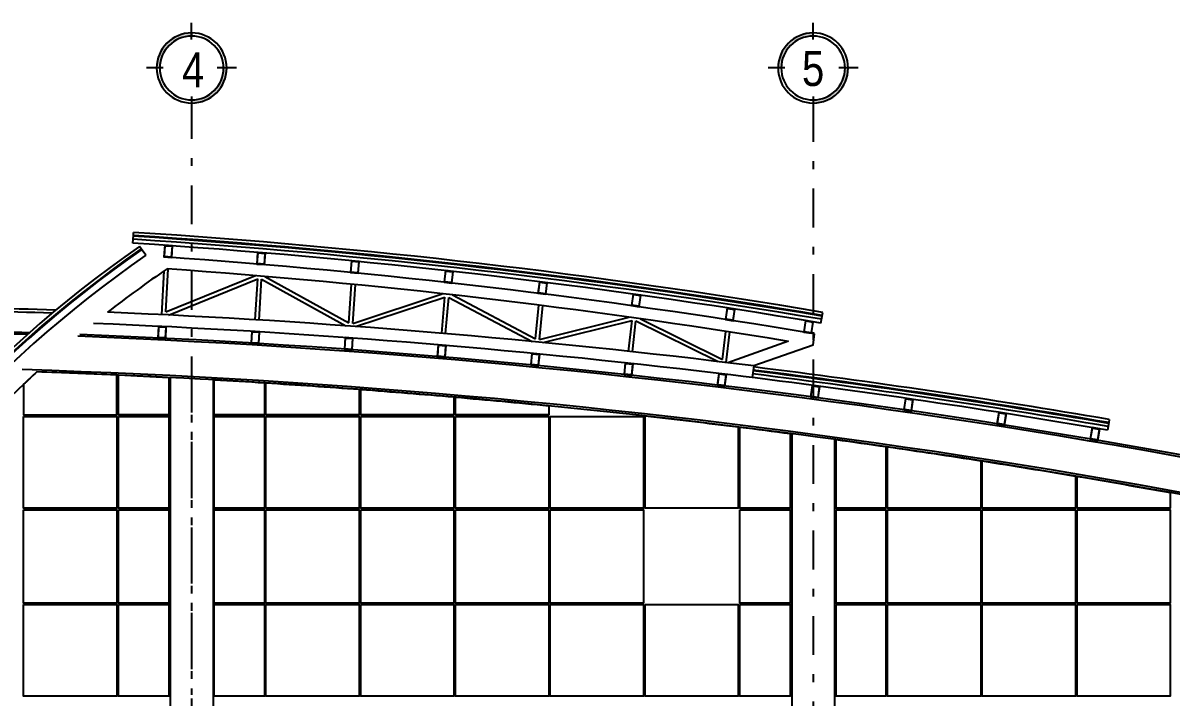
# Model space of a CAD drawing. Extents: x -133 to 84, y -2 to 88.
# Drawn here: x 14.27 to 29.05, y 79.53 to 88.21 of the extents above; entities that cross this region are included whole.
import ezdxf
from ezdxf.enums import TextEntityAlignment as Align

# ---------------------------------------------------------------- set-up
doc = ezdxf.new("R2010")
doc.units = 0
doc.header["$MEASUREMENT"] = 0
doc.linetypes.add('RHCG02-4502(DOS ARA)AR-FA-004-08$0$CENTER', pattern=[2, 1.25, -0.25, 0.25, -0.25])
doc.linetypes.add('RHCG02-4502(DOS ARA)AR-FA-004-08$0$DASHDOT', pattern=[1, 0.5, -0.25, 0, -0.25])
doc.layers.add('RHCG02-4502(DOS ARA)AR-FA-004-08$0$01', color=1, linetype='Continuous', lineweight=25)
for name, color, linetype in [('RHCG02-4502(DOS ARA)AR-FA-004-08$0$02', 2, 'Continuous'), ('RHCG02-4502(DOS ARA)AR-FA-004-08$0$06', 6, 'Continuous'), ('RHCG02-4502(DOS ARA)AR-FA-004-08$0$arq-ejes-circulo', 1, 'Continuous'), ('RHCG02-4502(DOS ARA)AR-FA-004-08$0$arq-ejes-principales', 1, 'RHCG02-4502(DOS ARA)AR-FA-004-08$0$DASHDOT'), ('RHCG02-4502(DOS ARA)AR-FA-004-08$0$arq-fachada', 252, 'Continuous'), ('RHCG02-4502(DOS ARA)AR-FA-004-08$0$arq-text-ejes', 2, 'Continuous'), ('RHCG02-4502(DOS ARA)AR-FA-004-08$0$DISEÑO', 2, 'Continuous'), ('RHCG02-4502(DOS ARA)AR-FA-004-08$0$L-06', 2, 'Continuous')]:
    doc.layers.add(name, color=color, linetype=linetype)
doc.styles.add('RHCG02-4502(DOS ARA)AR-FA-004-08$0$dape 2', font='ARIALN.TTF', dxfattribs={"height": 0.15})

# ---------------------------------------------------------------- blocks, each defined once
blk = doc.blocks.new('RHCG02-4502(DOS ARA)AR-FA-004-08$0$A$C26084524')
at = {"layer": 'RHCG02-4502(DOS ARA)AR-FA-004-08$0$L-06', "color": 1}
for points in [[(0, 0.15), (0, 0), (0.1, 0), (0.1, 0.15)], [(0.005, 0.145), (0.095, 0.145), (0.095, 0.005), (0.005, 0.005)]]:
    blk.add_lwpolyline(points, close=True, dxfattribs=at)
blk = doc.blocks.new('*U72')
at = {"linetype": 'Continuous'}
h = blk.add_hatch(color=251, dxfattribs=at)
h.paths.add_polyline_path([(0.1643, 0.326), (0.1803, 0.326, -0.414214), (0, 0.1457), (0, 0.1617, 0.414214)])
h.paths.add_polyline_path([(-0.1643, 0.326), (-0.1803, 0.326, -0.414214), (0, 0.5063), (0, 0.4903, 0.414214)])
for p, q in [((0, 0.5577), (0, 0.4724)), ((0, 0.5432), (0, 0.4579)), ((-0.1464, 0.326), (-0.2317, 0.326)), ((0.1464, 0.326), (0.2317, 0.326)), ((0, 0.1796), (0, 0.0943))]:
    blk.add_line(p, q, dxfattribs=at)
at = {"linetype": 'RHCG02-4502(DOS ARA)AR-FA-004-08$0$CENTER', "ltscale": 0.7}
blk.add_line((0, 0.1457), (0, 0.1457), dxfattribs=at)
at = {"linetype": 'Continuous'}
for radius in [0.1803, 0.1643]:
    blk.add_circle((0, 0.326), radius, dxfattribs=at)

msp = doc.modelspace()

# ---------------------------------------------------------------- linework, layer by layer
at = {"layer": 'RHCG02-4502(DOS ARA)AR-FA-004-08$0$01', "color": 1}
for p, q in [((15.696, 85.474), (15.699, 85.513)), ((15.798, 85.3), (15.775, 85.333))]:
    msp.add_line(p, q, dxfattribs=at)
at = {"layer": 'RHCG02-4502(DOS ARA)AR-FA-004-08$0$01', "color": 1, "linetype": 'Continuous'}
msp.add_line((28.258, 83.105), (28.251, 83.066), dxfattribs=at)
at = {"layer": 'RHCG02-4502(DOS ARA)AR-FA-004-08$0$01', "color": 1}
msp.add_lwpolyline([(15.775, 85.333, 0.119475), (10.906, 79.845), (10.868, 79.779)], format="xyb", dxfattribs=at)
for centre, radius, start, end in [((10.129, -1.199), 86.891, 80.43317, 86.32523), ((11.127, -16.931), 101.505, 87.98553, 90.11567), ((11.108, -17.081), 101.643, 80.28641, 82.89506)]:
    msp.add_arc(centre, radius, start, end, dxfattribs=at)
at = {"layer": 'RHCG02-4502(DOS ARA)AR-FA-004-08$0$02'}
for p, q in [((15.69, 85.374), (15.696, 85.474)), ((15.855, 85.218), (15.798, 85.3)), ((16.062, 84.453), (16.09, 85.016)), ((16.115, 84.491), (16.142, 85.043)), ((16.115, 84.491), (17.268, 84.957)), ((16.148, 84.449), (17.296, 84.914)), ((17.264, 84.388), (17.296, 84.914)), ((17.315, 84.385), (17.347, 84.911)), ((17.347, 84.911), (18.431, 84.31)), ((17.386, 84.947), (18.469, 84.347)), ((18.469, 84.347), (18.505, 84.845)), ((18.519, 84.342), (18.556, 84.841)), ((18.519, 84.342), (19.672, 84.724)), ((19.802, 84.709), (20.873, 84.143)), ((18.557, 84.301), (19.704, 84.681)), ((19.665, 84.214), (19.704, 84.681)), ((19.715, 84.21), (19.755, 84.677)), ((19.755, 84.677), (20.828, 84.109)), ((20.873, 84.143), (20.915, 84.577)), ((20.924, 84.136), (20.966, 84.57)), ((20.924, 84.136), (22.076, 84.423)), ((20.924, 84.136), (22.076, 84.423)), ((22.224, 84.402), (23.279, 83.879)), ((24.547, 84.346), (24.571, 84.484)), ((20.971, 84.095), (22.115, 84.38)), ((22.071, 83.982), (22.115, 84.38)), ((22.122, 83.976), (22.165, 84.374)), ((22.165, 84.374), (23.224, 83.85)), ((23.279, 83.879), (23.324, 84.239)), ((23.325, 83.838), (23.374, 84.232)), ((24.131, 84.111), (23.347, 83.835)), ((24.445, 84.062), (24.463, 84.208)), ((24.445, 84.062), (23.682, 83.794)), ((23.682, 83.794), (23.663, 83.644)), ((28.251, 83.066), (28.234, 82.967))]:
    msp.add_line(p, q, dxfattribs=at)
for points in [[(15.798, 85.3, 0.119488), (10.941, 79.826), (10.902, 79.759)], [(15.803, 85.292, 0.119492), (10.95, 79.821), (10.911, 79.754)], [(15.855, 85.218, 0.119523), (11.029, 79.777), (10.988, 79.709)], [(37.507, 80.258, 0.024509), (27.826, 82.377, 0.033248), (14.455, 83.718)]]:
    msp.add_lwpolyline(points, format="xyb", dxfattribs=at)
for centre, radius, start, end in [((10.129, -1.199), 86.801, 80.43317, 86.32523), ((10.129, -1.199), 86.841, 80.43317, 86.32523), ((10.129, -1.199), 86.851, 80.43317, 86.32523), ((10.129, -1.199), 86.751, 80.43317, 86.32523), ((10.129, -1.199), 86.601, 80.47281, 86.05429), ((24.641, 72.57), 15.101, 124.3066, 127.9037), ((10.129, -1.199), 86.451, 80.67971, 86.01992), ((11.127, -16.931), 101.465, 88.0107, 90.00707), ((11.127, -16.931), 101.505, 82.89515, 87.60762), ((11.133, -16.92), 101.192, 88.17421, 89.9554), ((11.043, -17.468), 101.72, 88.14657, 89.89601), ((11.127, -16.931), 101.353, 83.1414, 87.70722), ((11.043, -17.468), 101.72, 74.28672, 87.78135), ((11.133, -16.92), 101.192, 74.24614, 87.80604), ((24.641, 72.57), 15.101, 132.4168, 152.1227), ((11.138, -16.962), 100.757, 74.36987, 88.22218), ((10.983, -17.869), 102.302, 80.29187, 83.12426), ((11.108, -17.081), 101.553, 80.2863, 82.89507), ((11.108, -17.081), 101.593, 80.2863, 82.89506), ((11.108, -17.081), 101.603, 80.2863, 82.89506)]:
    msp.add_arc(centre, radius, start, end, dxfattribs=at)
at = {"layer": 'RHCG02-4502(DOS ARA)AR-FA-004-08$0$06'}
for p, q in [((16.171, 83.646), (16.171, 71.713)), ((16.721, 83.617), (16.721, 71.713)), ((24.171, 82.923), (24.171, 71.713)), ((24.721, 82.849), (24.721, 71.713))]:
    msp.add_line(p, q, dxfattribs=at)
at = {"layer": 'RHCG02-4502(DOS ARA)AR-FA-004-08$0$arq-ejes-principales'}
for p, q in [((16.446, 88.079), (16.446, 88.039)), ((16.446, 87.217), (16.446, 71.669)), ((24.446, 87.177), (24.446, 71.713)), ((16.446, 83.695), (16.446, 79.564))]:
    msp.add_line(p, q, dxfattribs=at)
at = {"layer": 'RHCG02-4502(DOS ARA)AR-FA-004-08$0$arq-fachada', "color": 251}
for points in [[(15.483, 83.678, 0.002543), (14.455, 83.718, 0.003883), (14.283, 83.559), (14.283, 83.164), (15.483, 83.164)], [(15.503, 83.678, -0.001601), (16.151, 83.647), (16.151, 83.164), (15.503, 83.164)], [(16.736, 83.616, -0.001602), (17.383, 83.578), (17.383, 83.164), (16.736, 83.164)], [(17.403, 83.576, -0.002973), (18.603, 83.494), (18.603, 83.164), (17.403, 83.164)], [(18.623, 83.492, -0.002976), (19.823, 83.395), (19.823, 83.164), (18.623, 83.164)], [(19.843, 83.393, -0.002979), (21.043, 83.282), (21.043, 83.164), (19.843, 83.164)], [(22.283, 83.151, -0.002986), (23.483, 83.01), (23.483, 81.964), (22.283, 81.964)], [(23.503, 83.008, -0.001612), (24.151, 82.925), (24.151, 81.964), (23.503, 81.964)], [(24.741, 82.847, -0.001604), (25.383, 82.757), (25.383, 81.964), (24.741, 81.964)], [(25.403, 82.754, -0.002999), (26.603, 82.575), (26.603, 81.964), (25.403, 81.964)], [(26.623, 82.572, -0.003004), (27.823, 82.377), (27.823, 81.964), (26.623, 81.964)], [(27.843, 82.374, -0.003011), (29.043, 82.165), (29.043, 81.964), (27.843, 81.964)]]:
    msp.add_lwpolyline(points, format="xyb", close=True, dxfattribs=at)
for points in [[(14.283, 83.144), (15.483, 83.144), (15.483, 81.964), (14.283, 81.964)], [(15.503, 83.144), (16.151, 83.144), (16.151, 81.964), (15.503, 81.964)], [(16.736, 83.144), (17.383, 83.144), (17.383, 81.964), (16.736, 81.964)], [(17.403, 83.144), (18.603, 83.144), (18.603, 81.964), (17.403, 81.964)], [(18.623, 83.144), (19.823, 83.144), (19.823, 81.964), (18.623, 81.964)], [(19.843, 83.144), (21.043, 83.144), (21.043, 81.964), (19.843, 81.964)], [(21.063, 83.144), (22.263, 83.144), (22.263, 81.964), (21.063, 81.964)], [(14.283, 81.944), (15.483, 81.944), (15.483, 80.744), (14.283, 80.744)], [(15.503, 81.944), (16.151, 81.944), (16.151, 80.744), (15.503, 80.744)], [(16.736, 81.944), (17.383, 81.944), (17.383, 80.744), (16.736, 80.744)], [(17.403, 81.944), (18.603, 81.944), (18.603, 80.744), (17.403, 80.744)], [(18.623, 81.944), (19.823, 81.944), (19.823, 80.744), (18.623, 80.744)], [(19.843, 81.944), (21.043, 81.944), (21.043, 80.744), (19.843, 80.744)], [(21.063, 81.944), (22.263, 81.944), (22.263, 80.744), (21.063, 80.744)], [(23.503, 81.944), (24.151, 81.944), (24.151, 80.744), (23.503, 80.744)], [(24.741, 81.944), (25.383, 81.944), (25.383, 80.744), (24.741, 80.744)], [(25.403, 81.944), (26.603, 81.944), (26.603, 80.744), (25.403, 80.744)], [(26.623, 81.944), (27.823, 81.944), (27.823, 80.744), (26.623, 80.744)], [(27.843, 81.944), (29.043, 81.944), (29.043, 80.744), (27.843, 80.744)], [(14.283, 80.724), (15.483, 80.724), (15.483, 79.544), (14.283, 79.544)], [(15.503, 80.724), (16.151, 80.724), (16.151, 79.544), (15.503, 79.544)], [(16.736, 80.724), (17.383, 80.724), (17.383, 79.544), (16.736, 79.544)], [(17.403, 80.724), (18.603, 80.724), (18.603, 79.544), (17.403, 79.544)], [(18.623, 80.724), (19.823, 80.724), (19.823, 79.544), (18.623, 79.544)], [(19.843, 80.724), (21.043, 80.724), (21.043, 79.544), (19.843, 79.544)], [(21.063, 80.724), (22.263, 80.724), (22.263, 79.544), (21.063, 79.544)], [(22.283, 80.724), (23.483, 80.724), (23.483, 79.544), (22.283, 79.544)], [(23.503, 80.724), (24.151, 80.724), (24.151, 79.544), (23.503, 79.544)], [(24.741, 80.724), (25.383, 80.724), (25.383, 79.544), (24.741, 79.544)], [(25.403, 80.724), (26.603, 80.724), (26.603, 79.544), (25.403, 79.544)], [(26.623, 80.724), (27.823, 80.724), (27.823, 79.544), (26.623, 79.544)], [(27.843, 80.724), (29.043, 80.724), (29.043, 79.544), (27.843, 79.544)]]:
    msp.add_lwpolyline(points, close=True, dxfattribs=at)

# ---------------------------------------------------------------- block references
at = {"layer": 'RHCG02-4502(DOS ARA)AR-FA-004-08$0$arq-ejes-circulo', "xscale": -2.5, "yscale": 2.5, "zscale": 2.5, "rotation": 270}
for p in [(15.631, 87.628), (23.631, 87.628)]:
    msp.add_blockref('*U72', p, dxfattribs=at)
at = {"layer": 'RHCG02-4502(DOS ARA)AR-FA-004-08$0$DISEÑO', "color": 6}
for p, rotation in [((16.089, 85.197), 356.0290384196956), ((17.283, 85.106), 355.2267502938442), ((18.49, 84.998), 354.4240630276985), ((19.696, 84.872), 353.6229536695333), ((20.904, 84.729), 352.8301907879015), ((20.904, 84.729), 352.8301907879015), ((22.108, 84.57), 352.0125351101977), ((23.318, 84.392), 351.2229441470009), ((16.012, 84.154), 357.198796161872), ((24.325, 84.231), 350.5325116139373), ((17.212, 84.089), 356.5194042228483), ((18.412, 84.009), 355.8403246309566), ((19.608, 83.916), 355.1608351107741), ((20.812, 83.807), 354.4752496074817), ((20.812, 83.807), 354.4752496074817), ((22.012, 83.684), 353.7959541101403), ((23.212, 83.548), 352.8301907879015), ((23.212, 83.548), 352.8301907879015), ((24.412, 83.396), 352.4293244066454), ((25.612, 83.229), 351.6996167223537), ((26.812, 83.049), 351.0583465268306), ((28.012, 82.853), 350.3709665988951)]:
    msp.add_blockref('RHCG02-4502(DOS ARA)AR-FA-004-08$0$A$C26084524', p, dxfattribs=dict(at, rotation=rotation))

# ---------------------------------------------------------------- texts
at = {"layer": 'RHCG02-4502(DOS ARA)AR-FA-004-08$0$arq-text-ejes', "style": 'RHCG02-4502(DOS ARA)AR-FA-004-08$0$dape 2'}
for s, p in [('4', (16.465, 87.603)), ('5', (24.446, 87.618))]:
    msp.add_text(s, height=0.45, dxfattribs=at).set_placement(p, align=Align.MIDDLE)

doc.saveas('drawing.dxf')
